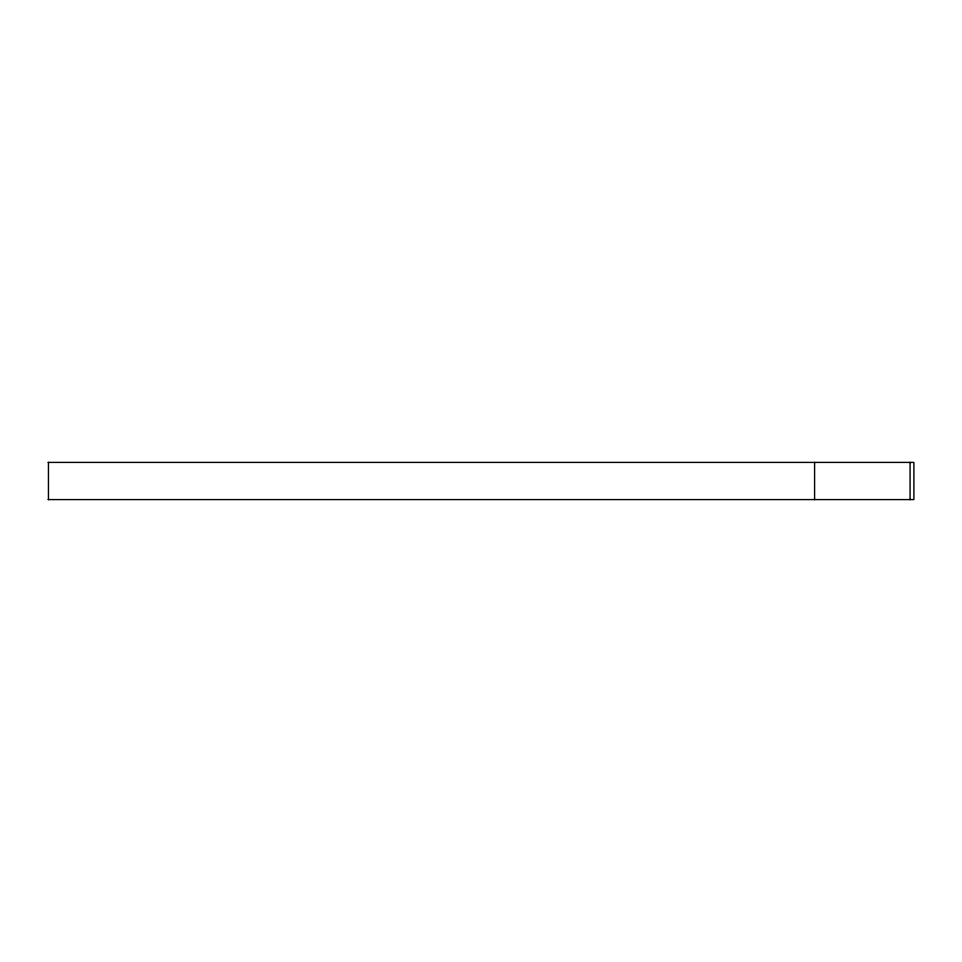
<?xml version="1.0" encoding="UTF-8"?>
<svg xmlns="http://www.w3.org/2000/svg" width="962" height="962" viewBox="0 0 962 962"><rect width="100%" height="100%" fill="white"/><g stroke="black" fill="none" stroke-linecap="round" stroke-linejoin="round"><path stroke-width="1.44" d="M48.1 462.409L913.9 462.409L913.9 499.591L48.1 499.591M910.076 462.409L910.076 499.591M814.598 462.409L814.598 499.591M48.449 462.409L48.449 499.591"/></g></svg>
